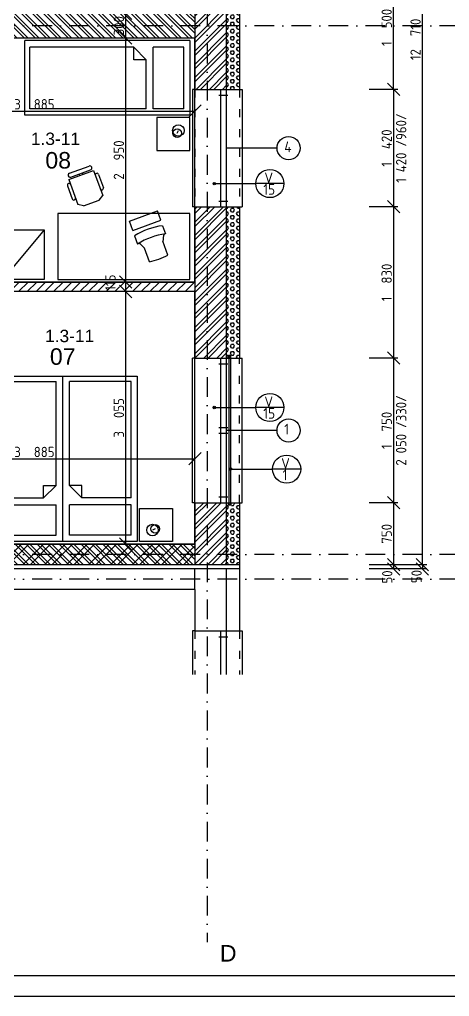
# Model space of a CAD drawing. Extents: x 4511820 to 5180432, y -1526536 to -944957.
# Drawn here: x 5107110 to 5112313, y -1317557 to -1305740 of the extents above; entities that cross this region are included whole.
import ezdxf

# ---------------------------------------------------------------- set-up
doc = ezdxf.new("R2010")
doc.units = 0
doc.header["$MEASUREMENT"] = 0
doc.linetypes.add('ACAD_ISO03W100', pattern=[30, 12, -18])
doc.linetypes.add('BODKOCIARKOVANA_3', pattern=[5.6, 3, -1.3, 0, -1.3])
doc.layers.get('0').update_dxf_attribs({"linetype": 'CONTINUOUS'})
doc.layers.get('Defpoints').update_dxf_attribs({"color": 61, "linetype": 'CONTINUOUS'})
for name, color, linetype in [('KÓTY', 4, 'CONTINUOUS'), ('MÚRY', 1, 'CONTINUOUS'), ('OKNÁ', 143, 'CONTINUOUS'), ('osi', 253, 'CONTINUOUS'), ('Plochy', 41, 'CONTINUOUS'), ('POPIS', 7, 'CONTINUOUS'), ('TENKÁ', 7, 'CONTINUOUS'), ('ZARIADENIE', 47, 'CONTINUOUS'), ('ŠRAFY', 82, 'CONTINUOUS')]:
    doc.layers.add(name, color=color, linetype=linetype)
doc.styles.add('ARIAL', font='arial.ttf')
doc.styles.add('styl1', font='arial.ttf')
doc.styles.add('STYLE1', font='isocp.shx')
doc.dimstyles.new('STANDARD-50', dxfattribs={"dimtxt": 125, "dimasz": 150, "dimexe": 10, "dimexo": 200, "dimgap": 20, "dimtad": 1, "dimdsep": 46, "dimlunit": 6, "dimtxsty": 'STYLE1', "dimblk1": 'OBLIQUE', "dimblk2": 'OBLIQUE', "dimsah": 1, "dimcen": 2.5, "dimse1": 1, "dimse2": 1, "dimadec": 0, "dimazin": 0, "dimtfac": 1, "dimtmove": 1, "dimatfit": 3, "dimldrblk": 'OBLIQUE', "dimfxl": 1, "dimtolj": 1, "dimtzin": 0, "dimarcsym": 0})
pattern_1 = [(135, (115395, 30907.69), (-66.2912607, -66.2912607), []), (135, (115395, 30951.89), (-66.2912607, -66.2912607), [])]
pattern_2 = [(45, (115395, 30907.69), (-79.549513, 79.549513), []), (45, (115448.03, 30907.69), (-79.549513, 79.549513), [])]
pattern_3 = [(0, (9e-09, -175781), (0, 43.3012702), [25, -50]), (120, (9e-09, -175781), (-37.5, -21.6506351), [25, -50]), (60, (25, -175781), (-37.5, 21.6506351), [25, -50])]

# ---------------------------------------------------------------- blocks, each defined once
blk = doc.blocks.new('_OBLIQUE')
at = {"color": 0, "linetype": 'ByBlock'}
blk.add_line((-0.5, -0.5), (0.5, 0.5), dxfattribs=at)
blk = doc.blocks.new('*D24774')
at = {"layer": 'Defpoints', "color": 0}
for p in [(5109262, -1312335), (5109262, -1312385), (5111986, -1312385)]:
    blk.add_point(p, dxfattribs=at)
at = {"layer": 'KÓTY', "color": 0, "lineweight": -2}
blk.add_line((5111986, -1312335), (5111986, -1312385), dxfattribs=at)
at = {"layer": 'KÓTY', "color": 0, "linetype": 'ByBlock', "lineweight": -2, "xscale": 150, "yscale": 150, "zscale": 150}
for p, rotation in [((5111986, -1312335), 90), ((5111986, -1312385), 270)]:
    blk.add_blockref('_OBLIQUE', p, dxfattribs=dict(at, rotation=rotation))
at = {"layer": 'KÓTY', "color": 0, "insert": (5111915, -1312477), "char_height": 125, "attachment_point": 5, "rotation": 90, "style": 'STYLE1'}
blk.add_mtext('\\A1;50', dxfattribs=at)
blk = doc.blocks.new('*D24775')
at = {"layer": 'Defpoints', "color": 0}
for p in [(5111986, -1299625), (5112270, -1299625), (5109260, -1312335)]:
    blk.add_point(p, dxfattribs=at)
at = {"layer": 'KÓTY', "color": 0, "lineweight": -2}
blk.add_line((5111986, -1312335), (5111986, -1299625), dxfattribs=at)
at = {"layer": 'KÓTY', "color": 0, "linetype": 'ByBlock', "lineweight": -2, "xscale": 150, "yscale": 150, "zscale": 150}
for p, rotation in [((5111986, -1299625), 90), ((5111986, -1312335), 270)]:
    blk.add_blockref('_OBLIQUE', p, dxfattribs=dict(at, rotation=rotation))
at = {"layer": 'KÓTY', "color": 0, "insert": (5111903, -1305980), "char_height": 125, "attachment_point": 5, "rotation": 90, "style": 'STYLE1'}
blk.add_mtext('\\A1;12ﾠ710', dxfattribs=at)
blk = doc.blocks.new('*D24776')
at = {"layer": 'Defpoints', "color": 0}
for p in [(5109612, -1306585), (5109612, -1308005), (5111636, -1308005)]:
    blk.add_point(p, dxfattribs=at)
at = {"layer": 'KÓTY', "color": 0, "lineweight": -2}
blk.add_line((5111636, -1306585), (5111636, -1308005), dxfattribs=at)
at = {"layer": 'KÓTY', "color": 0, "linetype": 'ByBlock', "lineweight": -2, "xscale": 150, "yscale": 150, "zscale": 150}
for p, rotation in [((5111636, -1306585), 90), ((5111636, -1308005), 270)]:
    blk.add_blockref('_OBLIQUE', p, dxfattribs=dict(at, rotation=rotation))
at = {"layer": 'KÓTY', "color": 0, "insert": (5111553, -1307295), "char_height": 125, "attachment_point": 5, "rotation": 90, "style": 'STYLE1'}
blk.add_mtext('\\A1;1ﾠ420', dxfattribs=at)
blk = doc.blocks.new('*D24777')
at = {"layer": 'Defpoints', "color": 0}
for p in [(5109612, -1309835), (5109612, -1311585), (5111636, -1311585)]:
    blk.add_point(p, dxfattribs=at)
at = {"layer": 'KÓTY', "color": 0, "lineweight": -2}
blk.add_line((5111636, -1309835), (5111636, -1311585), dxfattribs=at)
at = {"layer": 'KÓTY', "color": 0, "linetype": 'ByBlock', "lineweight": -2, "xscale": 150, "yscale": 150, "zscale": 150}
for p, rotation in [((5111636, -1309835), 90), ((5111636, -1311585), 270)]:
    blk.add_blockref('_OBLIQUE', p, dxfattribs=dict(at, rotation=rotation))
at = {"layer": 'KÓTY', "color": 0, "insert": (5111553, -1310710), "char_height": 125, "attachment_point": 5, "rotation": 90, "style": 'STYLE1'}
blk.add_mtext('\\A1;1ﾠ750', dxfattribs=at)
blk = doc.blocks.new('*D24778')
at = {"layer": 'Defpoints', "color": 0}
for p in [(5109612, -1311585), (5109612, -1312335), (5111636, -1312335)]:
    blk.add_point(p, dxfattribs=at)
at = {"layer": 'KÓTY', "color": 0, "lineweight": -2}
blk.add_line((5111636, -1311585), (5111636, -1312335), dxfattribs=at)
at = {"layer": 'KÓTY', "color": 0, "linetype": 'ByBlock', "lineweight": -2, "xscale": 150, "yscale": 150, "zscale": 150}
for p, rotation in [((5111636, -1311585), 90), ((5111636, -1312335), 270)]:
    blk.add_blockref('_OBLIQUE', p, dxfattribs=dict(at, rotation=rotation))
at = {"layer": 'KÓTY', "color": 0, "insert": (5111553, -1311960), "char_height": 125, "attachment_point": 5, "rotation": 90, "style": 'STYLE1'}
blk.add_mtext('\\A1;750', dxfattribs=at)
blk = doc.blocks.new('*D24779')
at = {"layer": 'Defpoints', "color": 0}
for p in [(5109612, -1312335), (5109612, -1312385), (5111636, -1312385)]:
    blk.add_point(p, dxfattribs=at)
at = {"layer": 'KÓTY', "color": 0, "lineweight": -2}
blk.add_line((5111636, -1312335), (5111636, -1312385), dxfattribs=at)
at = {"layer": 'KÓTY', "color": 0, "linetype": 'ByBlock', "lineweight": -2, "xscale": 150, "yscale": 150, "zscale": 150}
for p, rotation in [((5111636, -1312335), 90), ((5111636, -1312385), 270)]:
    blk.add_blockref('_OBLIQUE', p, dxfattribs=dict(at, rotation=rotation))
at = {"layer": 'KÓTY', "color": 0, "insert": (5111560, -1312483), "char_height": 125, "attachment_point": 5, "rotation": 90, "style": 'STYLE1'}
blk.add_mtext('\\A1;50', dxfattribs=at)
blk = doc.blocks.new('*D24780')
at = {"layer": 'Defpoints', "color": 0}
for p in [(5109612, -1308005), (5109612, -1309835), (5111636, -1309835)]:
    blk.add_point(p, dxfattribs=at)
at = {"layer": 'KÓTY', "color": 0, "lineweight": -2}
blk.add_line((5111636, -1308005), (5111636, -1309835), dxfattribs=at)
at = {"layer": 'KÓTY', "color": 0, "linetype": 'ByBlock', "lineweight": -2, "xscale": 150, "yscale": 150, "zscale": 150}
for p, rotation in [((5111636, -1308005), 90), ((5111636, -1309835), 270)]:
    blk.add_blockref('_OBLIQUE', p, dxfattribs=dict(at, rotation=rotation))
at = {"layer": 'KÓTY', "color": 0, "insert": (5111553, -1308920), "char_height": 125, "attachment_point": 5, "rotation": 90, "style": 'STYLE1'}
blk.add_mtext('\\A1;1ﾠ830', dxfattribs=at)
blk = doc.blocks.new('*D24781')
at = {"layer": 'Defpoints', "color": 0}
for p in [(5109232, -1305085), (5111636, -1305085), (5109232, -1306585)]:
    blk.add_point(p, dxfattribs=at)
at = {"layer": 'KÓTY', "color": 0, "lineweight": -2}
blk.add_line((5111636, -1306585), (5111636, -1305085), dxfattribs=at)
at = {"layer": 'KÓTY', "color": 0, "linetype": 'ByBlock', "lineweight": -2, "xscale": 150, "yscale": 150, "zscale": 150}
for p, rotation in [((5111636, -1305085), 90), ((5111636, -1306585), 270)]:
    blk.add_blockref('_OBLIQUE', p, dxfattribs=dict(at, rotation=rotation))
at = {"layer": 'KÓTY', "color": 0, "insert": (5111553, -1305835), "char_height": 125, "attachment_point": 5, "rotation": 90, "style": 'STYLE1'}
blk.add_mtext('\\A1;1ﾠ500', dxfattribs=at)
blk = doc.blocks.new('DVOJPOSTEL')
at = {"layer": 'ZARIADENIE', "ltscale": 0.25}
for p, q in [((4444359, -1314665), (4444359, -1312665)), ((4444359, -1312665), (4446159, -1312665)), ((4445259, -1312665), (4445259, -1314665)), ((4446159, -1312665), (4446159, -1314665)), ((4444140, -1312821), (4444172, -1312805)), ((4446378, -1312821), (4446346, -1312805)), ((4446159, -1314665), (4444359, -1314665))]:
    blk.add_line(p, q, dxfattribs=at)
at = {"layer": 'ZARIADENIE', "color": 76, "ltscale": 0.25}
for p, q in [((4444432, -1312742), (4445178, -1312742)), ((4444432, -1312742), (4444432, -1313111)), ((4445178, -1312742), (4445178, -1313111)), ((4446086, -1312742), (4445340, -1312742)), ((4445340, -1312742), (4445340, -1313111)), ((4446086, -1312742), (4446086, -1313111)), ((4444432, -1313111), (4445178, -1313111)), ((4446086, -1313111), (4445340, -1313111)), ((4444432, -1313194), (4444432, -1314604)), ((4444432, -1313194), (4445028, -1313194)), ((4445028, -1313194), (4445178, -1313344)), ((4445028, -1313194), (4445028, -1313344)), ((4445490, -1313194), (4445340, -1313344)), ((4446086, -1313194), (4445490, -1313194)), ((4445490, -1313194), (4445490, -1313344)), ((4446086, -1313194), (4446086, -1314604)), ((4445028, -1313344), (4445178, -1313344)), ((4445178, -1313344), (4445178, -1314604)), ((4445340, -1313344), (4445340, -1314604)), ((4445490, -1313344), (4445340, -1313344)), ((4444432, -1314604), (4445178, -1314604)), ((4446086, -1314604), (4445340, -1314604))]:
    blk.add_line(p, q, dxfattribs=at)
at = {"layer": 'ZARIADENIE'}
for points in [[(4444329, -1313065), (4443929, -1313065), (4443929, -1312665), (4444329, -1312665)], [(4446189, -1313065), (4446589, -1313065), (4446589, -1312665), (4446189, -1312665)]]:
    blk.add_lwpolyline(points, close=True, dxfattribs=at)
at = {"layer": 'ZARIADENIE', "ltscale": 0.25}
for centre, radius in [((4444140, -1312821), 51.9), ((4444172, -1312805), 69.7), ((4446346, -1312805), 69.7), ((4446378, -1312821), 51.9)]:
    blk.add_circle(centre, radius, dxfattribs=at)
blk = doc.blocks.new('JEDNOPOSTEL')
at = {"layer": 'ZARIADENIE', "ltscale": 0.25}
for p, q in [((4449069, -1322230), (4447069, -1322230)), ((4447069, -1323130), (4447069, -1322230)), ((4449069, -1322230), (4449069, -1323130)), ((4449069, -1323130), (4447069, -1323130)), ((4448913, -1323350), (4448929, -1323317))]:
    blk.add_line(p, q, dxfattribs=at)
at = {"layer": 'ZARIADENIE', "color": 76, "ltscale": 0.25}
for p, q in [((4448391, -1322311), (4447131, -1322311)), ((4447131, -1323057), (4447131, -1322311)), ((4448541, -1322461), (4448391, -1322311)), ((4448391, -1322461), (4448391, -1322311)), ((4448993, -1322311), (4448623, -1322311)), ((4448623, -1323057), (4448623, -1322311)), ((4448993, -1323057), (4448993, -1322311)), ((4448541, -1322461), (4448391, -1322461)), ((4448541, -1323057), (4448541, -1322461)), ((4448541, -1323057), (4447131, -1323057)), ((4448993, -1323057), (4448623, -1323057))]:
    blk.add_line(p, q, dxfattribs=at)
at = {"layer": 'ZARIADENIE'}
blk.add_lwpolyline([(4448669, -1323160), (4448669, -1323560), (4449069, -1323560), (4449069, -1323160)], close=True, dxfattribs=at)
at = {"layer": 'ZARIADENIE', "ltscale": 0.25}
for centre, radius in [((4448929, -1323317), 69.7), ((4448913, -1323350), 51.9)]:
    blk.add_circle(centre, radius, dxfattribs=at)
blk = doc.blocks.new('SKRINA')
at = {"layer": 'ZARIADENIE'}
for p, q in [((4449069, -1324645), (4448469, -1324145)), ((4448469, -1325145), (4449069, -1324645))]:
    blk.add_line(p, q, dxfattribs=at)
blk.add_lwpolyline([(4448469, -1324145), (4448469, -1325145), (4449069, -1325145), (4449069, -1324145)], close=True, dxfattribs=at)
blk = doc.blocks.new('*D24887')
at = {"layer": 'Defpoints', "color": 0}
for p in [(5105347, -1311058), (5109232, -1311053), (5109232, -1311058)]:
    blk.add_point(p, dxfattribs=at)
at = {"layer": 'KÓTY', "color": 0, "lineweight": -2}
blk.add_line((5105347, -1311053), (5109232, -1311053), dxfattribs=at)
at = {"layer": 'KÓTY', "color": 0, "linetype": 'ByBlock', "lineweight": -2, "xscale": 150, "yscale": 150, "zscale": 150, "rotation": 180}
blk.add_blockref('_OBLIQUE', (5105347, -1311053), dxfattribs=at)
at = {"layer": 'KÓTY', "color": 0, "linetype": 'ByBlock', "lineweight": -2, "xscale": 150, "yscale": 150, "zscale": 150}
blk.add_blockref('_OBLIQUE', (5109232, -1311053), dxfattribs=at)
at = {"layer": 'KÓTY', "color": 0, "insert": (5107290, -1310971), "char_height": 125, "attachment_point": 5, "style": 'STYLE1'}
blk.add_mtext('\\A1;3ﾠ885', dxfattribs=at)
blk = doc.blocks.new('*D24888')
at = {"layer": 'Defpoints', "color": 0}
for p in [(5108395, -1309030), (5108395, -1309030), (5108395, -1312085)]:
    blk.add_point(p, dxfattribs=at)
at = {"layer": 'KÓTY', "color": 0, "lineweight": -2}
blk.add_line((5108395, -1312085), (5108395, -1309030), dxfattribs=at)
at = {"layer": 'KÓTY', "color": 0, "linetype": 'ByBlock', "lineweight": -2, "xscale": 150, "yscale": 150, "zscale": 150}
for p, rotation in [((5108395, -1309030), 90), ((5108395, -1312085), 270)]:
    blk.add_blockref('_OBLIQUE', p, dxfattribs=dict(at, rotation=rotation))
at = {"layer": 'KÓTY', "color": 0, "insert": (5108312, -1310558), "char_height": 125, "attachment_point": 5, "rotation": 90, "style": 'STYLE1'}
blk.add_mtext('\\A1;3ﾠ055', dxfattribs=at)
blk = doc.blocks.new('*D24889')
at = {"layer": 'Defpoints', "color": 0}
for p in [(5108395, -1308915), (5108395, -1308915), (5108395, -1309030)]:
    blk.add_point(p, dxfattribs=at)
at = {"layer": 'KÓTY', "color": 0, "lineweight": -2}
blk.add_line((5108395, -1309030), (5108395, -1308915), dxfattribs=at)
at = {"layer": 'KÓTY', "color": 0, "linetype": 'ByBlock', "lineweight": -2, "xscale": 150, "yscale": 150, "zscale": 150}
for p, rotation in [((5108395, -1308915), 90), ((5108395, -1309030), 270)]:
    blk.add_blockref('_OBLIQUE', p, dxfattribs=dict(at, rotation=rotation))
at = {"layer": 'KÓTY', "color": 0, "insert": (5108210, -1308922), "char_height": 125, "attachment_point": 5, "rotation": 90, "style": 'STYLE1'}
blk.add_mtext('\\A1;115', dxfattribs=at)
blk = doc.blocks.new('*D24890')
at = {"layer": 'Defpoints', "color": 0}
for p in [(5108395, -1305965), (5108395, -1305965), (5108395, -1308915)]:
    blk.add_point(p, dxfattribs=at)
at = {"layer": 'KÓTY', "color": 0, "lineweight": -2}
blk.add_line((5108395, -1308915), (5108395, -1305965), dxfattribs=at)
at = {"layer": 'KÓTY', "color": 0, "linetype": 'ByBlock', "lineweight": -2, "xscale": 150, "yscale": 150, "zscale": 150}
for p, rotation in [((5108395, -1305965), 90), ((5108395, -1308915), 270)]:
    blk.add_blockref('_OBLIQUE', p, dxfattribs=dict(at, rotation=rotation))
at = {"layer": 'KÓTY', "color": 0, "insert": (5108312, -1307440), "char_height": 125, "attachment_point": 5, "rotation": 90, "style": 'STYLE1'}
blk.add_mtext('\\A1;2ﾠ950', dxfattribs=at)
blk = doc.blocks.new('*D24891')
at = {"layer": 'Defpoints', "color": 0}
for p in [(5108395, -1305665), (5108395, -1305665), (5108395, -1305965)]:
    blk.add_point(p, dxfattribs=at)
at = {"layer": 'KÓTY', "color": 0, "lineweight": -2}
blk.add_line((5108395, -1305965), (5108395, -1305665), dxfattribs=at)
at = {"layer": 'KÓTY', "color": 0, "linetype": 'ByBlock', "lineweight": -2, "xscale": 150, "yscale": 150, "zscale": 150}
for p, rotation in [((5108395, -1305665), 90), ((5108395, -1305965), 270)]:
    blk.add_blockref('_OBLIQUE', p, dxfattribs=dict(at, rotation=rotation))
at = {"layer": 'KÓTY', "color": 0, "insert": (5108313, -1305815), "char_height": 125, "attachment_point": 5, "rotation": 90, "style": 'STYLE1'}
blk.add_mtext('\\A1;300', dxfattribs=at)
blk = doc.blocks.new('*D24924')
at = {"layer": 'Defpoints', "color": 0}
for p in [(5105347, -1306852), (5109232, -1306848), (5109232, -1306852)]:
    blk.add_point(p, dxfattribs=at)
at = {"layer": 'KÓTY', "color": 0, "lineweight": -2}
blk.add_line((5105347, -1306848), (5109232, -1306848), dxfattribs=at)
at = {"layer": 'KÓTY', "color": 0, "linetype": 'ByBlock', "lineweight": -2, "xscale": 150, "yscale": 150, "zscale": 150, "rotation": 180}
blk.add_blockref('_OBLIQUE', (5105347, -1306848), dxfattribs=at)
at = {"layer": 'KÓTY', "color": 0, "linetype": 'ByBlock', "lineweight": -2, "xscale": 150, "yscale": 150, "zscale": 150}
blk.add_blockref('_OBLIQUE', (5109232, -1306848), dxfattribs=at)
at = {"layer": 'KÓTY', "color": 0, "insert": (5107290, -1306765), "char_height": 125, "attachment_point": 5, "style": 'STYLE1'}
blk.add_mtext('\\A1;3ﾠ885', dxfattribs=at)

msp = doc.modelspace()

# ---------------------------------------------------------------- hatches: boundary and pattern name
at = {"layer": 'TENKÁ'}
h = msp.add_hatch(color=256, dxfattribs=at)
h.dxf.hatch_style = 1
h.paths.add_polyline_path([(5109481.827, -1307724.457, 2.414213562), (5109466.827, -1307739.457, 0.414213562)])
h = msp.add_hatch(color=256, dxfattribs=at)
h.dxf.hatch_style = 1
h.paths.add_polyline_path([(5109642.5, -1309835.191), (5109642.5, -1309810.191), (5109662.5, -1309810.191), (5109662.5, -1309835.191), (5109667.5, -1309835.191), (5109667.5, -1309805.191), (5109637.5, -1309805.191), (5109637.5, -1309835.191)])
h = msp.add_hatch(color=256, dxfattribs=at)
h.dxf.hatch_style = 1
h.paths.add_polyline_path([(5109481.827, -1310432.766, 2.414213563), (5109466.827, -1310447.766, 0.414213562)])
h = msp.add_hatch(color=256, dxfattribs=at)
h.dxf.hatch_style = 1
h.paths.add_polyline_path([(5109677.5, -1311178.191, 2.414213563), (5109662.5, -1311193.191, 0.414213562)])
h = msp.add_hatch(color=256, dxfattribs=at)
h.dxf.hatch_style = 1
h.paths.add_polyline_path([(5109642.5, -1311585.191), (5109642.5, -1311610.191), (5109662.5, -1311610.191), (5109662.5, -1311585.191), (5109667.5, -1311585.191), (5109667.5, -1311615.191), (5109637.5, -1311615.191), (5109637.5, -1311585.191)])
at = {"layer": 'ŠRAFY'}
h = msp.add_hatch(dxfattribs=at)
h.set_pattern_fill('ANSI32', color=256, scale=300)
h.set_pattern_definition(pattern_2)
h.paths.add_polyline_path([(5109612.5, -1305085.191), (5109542.5, -1305085.191), (5109232.5, -1305085.191), (5109232.5, -1305665.191), (5109232.5, -1305965.191), (5109232.5, -1306585.191), (5109542.5, -1306585.191), (5109612.5, -1306585.191)])
h = msp.add_hatch(dxfattribs=at)
h.set_pattern_fill('HEX', color=256, scale=200)
h.set_pattern_definition(pattern_3)
h.paths.add_polyline_path([(5109612.5, -1306585.191), (5109772.5, -1306585.191), (5109772.5, -1305085.191), (5109612.5, -1305085.191)])
h = msp.add_hatch(dxfattribs=at)
h.set_pattern_fill('ANSI32', color=256, scale=250, angle=90)
h.set_pattern_definition(pattern_1)
h.paths.add_polyline_path([(5105347.5, -1305965.191), (5109232.5, -1305965.191), (5109232.5, -1305665.191), (5105347.5, -1305665.191), (5105232.5, -1305665.191), (5105232.5, -1305965.191)])
h = msp.add_hatch(dxfattribs=at)
h.set_pattern_fill('ANSI32', color=256, scale=300)
h.set_pattern_definition(pattern_2)
h.paths.add_polyline_path([(5109612.5, -1308005.191), (5109542.5, -1308005.191), (5109232.5, -1308005.191), (5109232.5, -1308915.191), (5109232.5, -1309030.191), (5109232.5, -1309835.191), (5109542.5, -1309835.191), (5109612.5, -1309835.191)])
h = msp.add_hatch(dxfattribs=at)
h.set_pattern_fill('HEX', color=256, scale=200)
h.set_pattern_definition(pattern_3)
h.paths.add_polyline_path([(5109612.5, -1308005.191), (5109612.5, -1309835.191), (5109772.5, -1309835.191), (5109772.5, -1308005.191)])
at = {"layer": 'ŠRAFY', "ltscale": 0.25}
h = msp.add_hatch(dxfattribs=at)
h.set_pattern_fill('ANSI31', color=256, scale=600, style=0)
h.set_pattern_definition([(45, (515270.5, 128041), (-53.0330086, 53.0330086), [])])
h.paths.add_polyline_path([(5109232.5, -1309030.191), (5109232.5, -1308915.191), (5105347.5, -1308915.191), (5105347.5, -1308115.191), (5105232.5, -1308115.191), (5105232.5, -1309115.191), (5105347.5, -1309115.191), (5105347.5, -1309030.191)])
at = {"layer": 'ŠRAFY'}
h = msp.add_hatch(dxfattribs=at)
h.set_pattern_fill('ANSI32', color=256, scale=300)
h.set_pattern_definition(pattern_2)
h.paths.add_polyline_path([(5109612.5, -1312335.191), (5109612.5, -1311585.191), (5109232.5, -1311585.191), (5109232.5, -1312085.191), (5109232.5, -1312335.191)])
h = msp.add_hatch(dxfattribs=at)
h.set_pattern_fill('HEX', color=256, scale=200)
h.set_pattern_definition(pattern_3)
h.paths.add_polyline_path([(5109772.5, -1312335.191), (5109772.5, -1311585.191), (5109612.5, -1311585.191), (5109612.5, -1312335.191)])
h = msp.add_hatch(dxfattribs=at)
h.set_pattern_fill('ANSI32', color=256, scale=500)
h.set_pattern_definition([(45, (515810.9, -131825.15), (-132.5825215, 132.5825215), []), (45, (515899.28, -131825.15), (-132.5825215, 132.5825215), [])])
h.paths.add_polyline_path([(5109232.5, -1312335.191), (5109232.5, -1312085.191), (5105347.5, -1312085.191), (5105232.5, -1312085.191), (5104347.5, -1312085.191), (5104232.5, -1312085.191), (5102372.5, -1312085.191), (5102232.5, -1312085.191), (5096312.5, -1312085.191), (5096312.5, -1312335.191)])
h = msp.add_hatch(dxfattribs=at)
h.set_pattern_fill('ANSI32', color=256, scale=250, angle=90)
h.set_pattern_definition(pattern_1)
h.paths.add_polyline_path([(5109232.5, -1312335.191), (5109232.5, -1312085.191), (5105347.5, -1312085.191), (5105232.5, -1312085.191), (5104347.5, -1312085.191), (5104232.5, -1312085.191), (5102372.5, -1312085.191), (5102232.5, -1312085.191), (5096312.5, -1312085.191), (5096312.5, -1312335.191)])

# ---------------------------------------------------------------- linework, layer by layer
at = {"layer": 'KÓTY', "ltscale": 25}
for p, q in [((5111689.403, -1306585.191), (5111339.403, -1306585.191)), ((5111689.403, -1308005.191), (5111339.403, -1308005.191)), ((5111689.403, -1309835.191), (5111339.403, -1309835.191)), ((5111689.403, -1311585.191), (5111339.403, -1311585.191)), ((5111689.403, -1312335.191), (5111339.403, -1312335.191)), ((5112039.403, -1312335.191), (5111689.403, -1312335.191)), ((5111689.403, -1312385.191), (5111339.403, -1312385.191)), ((5112039.403, -1312385.191), (5111689.403, -1312385.191))]:
    msp.add_line(p, q, dxfattribs=at)
at = {"layer": 'MÚRY'}
for p, q in [((5109772.5, -1305045.191), (5109772.5, -1306585.191)), ((5109232.5, -1305965.191), (5105347.5, -1305965.191)), ((5109232.5, -1305965.191), (5109232.5, -1306585.191)), ((5109232.5, -1306585.191), (5109772.5, -1306585.191)), ((5109232.5, -1308005.191), (5109232.5, -1308915.191)), ((5109232.5, -1308005.191), (5109772.5, -1308005.191)), ((5109772.5, -1308005.191), (5109772.5, -1309835.191)), ((5109232.5, -1308915.191), (5105347.5, -1308915.191)), ((5109232.5, -1309030.191), (5105347.5, -1309030.191)), ((5109232.5, -1309030.191), (5109232.5, -1309835.191)), ((5109232.5, -1309835.191), (5109772.5, -1309835.191)), ((5109232.5, -1311585.191), (5109232.5, -1312085.191)), ((5109232.5, -1311585.191), (5109772.5, -1311585.191)), ((5109772.5, -1311585.191), (5109772.5, -1313150.191)), ((5109232.5, -1312085.191), (5105347.5, -1312085.191)), ((5109232.5, -1312635.191), (5104352.5, -1312635.191)), ((5109232.5, -1312635.191), (5109232.5, -1313150.191)), ((5109232.5, -1313135.191), (5109772.5, -1313135.191))]:
    msp.add_line(p, q, dxfattribs=at)
at = {"layer": 'OKNÁ', "ltscale": 0.25}
for p, q in [((5109522.5, -1306655.191), (5109632.5, -1306655.191)), ((5109522.5, -1306655.191), (5109632.5, -1306655.191)), ((5109542.5, -1306585.191), (5109542.5, -1308005.191)), ((5109612.5, -1306585.191), (5109612.5, -1308005.191)), ((5110226.354, -1307295.191), (5109612.5, -1307295.191)), ((5109522.5, -1307935.191), (5109632.5, -1307935.191)), ((5109522.5, -1307935.191), (5109632.5, -1307935.191)), ((5109542.5, -1309835.191), (5109542.5, -1311585.191)), ((5109612.5, -1309835.191), (5109612.5, -1311585.191)), ((5109642.5, -1309835.191), (5109642.5, -1311585.191)), ((5109642.5, -1309835.191), (5109642.5, -1311585.191)), ((5109662.5, -1309835.191), (5109662.5, -1311585.191)), ((5109522.5, -1309905.191), (5109632.5, -1309905.191)), ((5109522.5, -1309905.191), (5109632.5, -1309905.191)), ((5109522.5, -1310675.191), (5109632.5, -1310675.191)), ((5109522.5, -1310675.191), (5109632.5, -1310675.191)), ((5109522.5, -1310745.191), (5109632.5, -1310745.191)), ((5109522.5, -1310745.191), (5109632.5, -1310745.191)), ((5110226.354, -1310710.191), (5109612.5, -1310710.191)), ((5109522.5, -1311515.191), (5109632.5, -1311515.191)), ((5109522.5, -1311515.191), (5109632.5, -1311515.191)), ((5109542.5, -1313135.191), (5109542.5, -1313661.191)), ((5109612.5, -1313135.191), (5109612.5, -1313661.191)), ((5109522.5, -1313205.191), (5109632.5, -1313205.191)), ((5109522.5, -1313205.191), (5109632.5, -1313205.191))]:
    msp.add_line(p, q, dxfattribs=at)
for centre in [(5110366.354, -1307295.191), (5110366.354, -1310710.191)]:
    msp.add_circle(centre, 140, dxfattribs=at)
at = {"layer": 'osi', "linetype": 'BODKOCIARKOVANA_3', "ltscale": 80}
for p, q in [((5109382.5, -1284972.097), (5109382.5, -1316900)), ((5157242.5, -1305815.191), (5093572.5, -1305815.191)), ((5157242.5, -1312210.191), (5093572.5, -1312210.191)), ((5157242.5, -1312510.191), (5093572.5, -1312510.191))]:
    msp.add_line(p, q, dxfattribs=at)
at = {"layer": 'Plochy'}
for points in [[(5109232.5, -1305965.191), (5105347.5, -1305965.191), (5105347.5, -1308915.191), (5109232.5, -1308915.191)], [(5109232.5, -1309030.191), (5105347.5, -1309030.191), (5105347.5, -1312085.191), (5109232.5, -1312085.191)]]:
    msp.add_lwpolyline(points, close=True, dxfattribs=at)
at = {"layer": 'TENKÁ'}
for p, q in [((5109612.5, -1305045.191), (5109612.5, -1306585.191)), ((5109232.5, -1305665.191), (5109232.5, -1305965.191)), ((5109612.5, -1308005.191), (5109612.5, -1309835.191)), ((5109232.5, -1308915.191), (5109232.5, -1309030.191)), ((5109667.5, -1309805.191), (5109637.5, -1309805.191)), ((5109637.5, -1309805.191), (5109637.5, -1309835.191)), ((5109642.5, -1309835.191), (5109642.5, -1309805.191)), ((5109662.5, -1309810.191), (5109642.5, -1309810.191)), ((5109642.5, -1309810.191), (5109642.5, -1309835.191)), ((5109662.5, -1309835.191), (5109662.5, -1309810.191)), ((5109667.5, -1309835.191), (5109667.5, -1309805.191)), ((5109612.5, -1311585.191), (5109612.5, -1312335.191)), ((5109637.5, -1311615.191), (5109637.5, -1311585.191)), ((5109667.5, -1311615.191), (5109637.5, -1311615.191)), ((5109642.5, -1311585.191), (5109642.5, -1311615.191)), ((5109642.5, -1311610.191), (5109642.5, -1311585.191)), ((5109662.5, -1311610.191), (5109642.5, -1311610.191)), ((5109662.5, -1311585.191), (5109662.5, -1311610.191)), ((5109667.5, -1311585.191), (5109667.5, -1311615.191)), ((5109232.5, -1312085.191), (5109232.5, -1312335.191)), ((5109772.5, -1312335.191), (5094372.5, -1312335.191)), ((5109772.5, -1312385.191), (5094372.5, -1312385.191)), ((5109232.5, -1312635.191), (5109232.5, -1312385.191)), ((5109612.5, -1312385.191), (5109612.5, -1313150.191))]:
    msp.add_line(p, q, dxfattribs=at)
at = {"layer": 'TENKÁ', "ltscale": 0.25}
for p, q in [((5109202.5, -1306585.191), (5109202.5, -1308005.191)), ((5109232.5, -1306585.191), (5109202.5, -1306585.191)), ((5109772.5, -1306585.191), (5109802.5, -1306585.191)), ((5109802.5, -1306585.191), (5109802.5, -1308005.191)), ((5109466.827, -1307724.457), (5109969.229, -1307724.457)), ((5110309.229, -1307724.457), (5109969.229, -1307724.457)), ((5109232.5, -1308005.191), (5109202.5, -1308005.191)), ((5109772.5, -1308005.191), (5109802.5, -1308005.191)), ((5109202.5, -1311585.191), (5109202.5, -1309835.191)), ((5109232.5, -1309835.191), (5109202.5, -1309835.191)), ((5109772.5, -1309835.191), (5109802.5, -1309835.191)), ((5109802.5, -1311585.191), (5109802.5, -1309835.191)), ((5109466.827, -1310432.766), (5109969.229, -1310432.766)), ((5110309.229, -1310432.766), (5109969.229, -1310432.766)), ((5109662.5, -1311178.191), (5110172.336, -1311178.191)), ((5110512.336, -1311178.191), (5110172.336, -1311178.191)), ((5109232.5, -1311585.191), (5109202.5, -1311585.191)), ((5109772.5, -1311585.191), (5109802.5, -1311585.191)), ((5109202.5, -1313135.191), (5109202.5, -1313661.191)), ((5109232.5, -1313135.191), (5109202.5, -1313135.191)), ((5109772.5, -1313135.191), (5109802.5, -1313135.191)), ((5109802.5, -1313135.191), (5109802.5, -1313661.191))]:
    msp.add_line(p, q, dxfattribs=at)
at = {"layer": 'TENKÁ', "linetype": 'ACAD_ISO03W100', "ltscale": 8}
for p, q in [((5109232.5, -1306585.191), (5109232.5, -1308005.191)), ((5109772.5, -1306585.191), (5109772.5, -1308005.191)), ((5109232.5, -1311585.191), (5109232.5, -1309835.191)), ((5109772.5, -1311585.191), (5109772.5, -1309835.191)), ((5109232.5, -1313135.191), (5109232.5, -1313661.191)), ((5109772.5, -1313135.191), (5109772.5, -1313661.191))]:
    msp.add_line(p, q, dxfattribs=at)
at = {"layer": 'TENKÁ', "color": 7}
for p, q in [((5180182, -1317306.784), (5091391, -1317306.784)), ((5180432, -1317556.784), (5091141, -1317556.784))]:
    msp.add_line(p, q, dxfattribs=at)
at = {"layer": 'TENKÁ', "ltscale": 0.25}
for centre in [(5110139.229, -1307724.457), (5110139.229, -1310432.766), (5110342.336, -1311178.191)]:
    msp.add_circle(centre, 170, dxfattribs=at)
at = {"layer": 'TENKÁ'}
for centre in [(5109466.827, -1307724.457), (5109466.827, -1310432.766), (5109662.5, -1311178.191)]:
    msp.add_circle(centre, 15, dxfattribs=at)
at = {"layer": 'ZARIADENIE', "color": 33, "ltscale": 0.25}
for p, q in [((5107706.018, -1307676.313), (5108006.72, -1307566.867)), ((5107712.892, -1307599.319), (5107951.963, -1307512.304)), ((5107729.993, -1307646.303), (5107969.064, -1307559.289)), ((5107830.735, -1307609.636), (5107837.575, -1307628.43)), ((5107868.322, -1307595.956), (5107875.163, -1307614.749)), ((5108006.72, -1307566.867), (5108116.166, -1307867.568)), ((5108066.047, -1307612.914), (5108124.632, -1307773.874)), ((5107706.018, -1307676.313), (5107815.465, -1307977.015)), ((5107690.17, -1307749.722), (5107748.755, -1307910.682)), ((5107885.527, -1307994.081), (5107815.465, -1307977.015)), ((5107885.527, -1307994.081), (5108073.466, -1307925.677)), ((5108073.466, -1307925.677), (5108116.166, -1307867.568))]:
    msp.add_line(p, q, dxfattribs=at)
at = {"layer": 'ZARIADENIE', "color": 8, "ltscale": 0.25}
for p, q in [((5108439.842, -1308177.579), (5108778.131, -1308054.452)), ((5108819.174, -1308167.215), (5108778.131, -1308054.452)), ((5108480.884, -1308290.342), (5108439.842, -1308177.579)), ((5108480.884, -1308290.342), (5108819.174, -1308167.215)), ((5108841.242, -1308233.894), (5108877.081, -1308332.362)), ((5108502.952, -1308357.021), (5108538.792, -1308455.489)), ((5108906.606, -1308588.908), (5108846.086, -1308422.63)), ((5108681.08, -1308670.993), (5108620.559, -1308504.715))]:
    msp.add_line(p, q, dxfattribs=at)
at = {"layer": 'ZARIADENIE'}
msp.add_lwpolyline([(5107572.5, -1308885.191), (5109172.5, -1308885.191), (5109172.5, -1308085.191), (5107572.5, -1308085.191)], close=True, dxfattribs=at)
at = {"layer": 'ZARIADENIE', "color": 33, "ltscale": 0.25}
for centre, radius, start, end in [((5107721.442, -1307622.811), 25, 110, 290), ((5107960.514, -1307535.796), 25, 290, 110), ((5108047.253, -1307619.755), 20, 20, 200), ((5107708.964, -1307742.882), 20, 20, 200), ((5108105.838, -1307780.715), 20, 200, 20), ((5107767.548, -1307903.842), 20, 200, 20)]:
    msp.add_arc(centre, radius, start, end, dxfattribs=at)
at = {"layer": 'ZARIADENIE', "color": 8, "ltscale": 0.25}
for centre, radius, start, end in [((5108945.713, -1309047.211), 820, 97.3196165, 122.6803835), ((5108981.553, -1309145.68), 820, 97.3196165, 122.6803835), ((5108410.933, -1308675.165), 270.179, 39.1150371, 58.0280975), ((5109116.232, -1308418.457), 270.179, 161.9719024, 180.8849629), ((5108516.405, -1307867.698), 820, 281.5850319, 298.4149681)]:
    msp.add_arc(centre, radius, start, end, dxfattribs=at)

# ---------------------------------------------------------------- block references
at = {"layer": 'ZARIADENIE', "color": 2}
msp.add_blockref('JEDNOPOSTEL', (660103.5, 16235), dxfattribs=at)
at = {"layer": 'ZARIADENIE', "color": 2, "xscale": -1, "rotation": 89.99999999999991}
msp.add_blockref('SKRINA', (3782262.309, 3140183.809), dxfattribs=at)
at = {"layer": 'ZARIADENIE', "color": 2, "rotation": 180}
msp.add_blockref('DVOJPOSTEL', (9552891.5, -2624720.383), dxfattribs=at)

# ---------------------------------------------------------------- texts
at = {"layer": 'KÓTY', "char_height": 125, "attachment_point": 5, "rotation": 90, "style": 'STYLE1'}
for s, insert in [('\\A1;1 420 /960/', (5111728.457, -1307295.191)), ('\\A1;2 050 /330/', (5111728.457, -1310710.191))]:
    msp.add_mtext(s, dxfattribs=dict(at, insert=insert))
at = {"layer": 'POPIS', "lineweight": 40, "ltscale": 0.25, "style": 'ARIAL'}
for s, height, p in [('1.3-11', 150, (5107247.911, -1307257.579)), ('08', 200, (5107422.311, -1307542.77)), ('1.3-11', 150, (5107418.911, -1309642.579)), ('07', 200, (5107477.311, -1309916.77))]:
    msp.add_text(s, height=height, dxfattribs=at).set_placement(p)
at = {"layer": 'TENKÁ', "style": 'STYLE1'}
for s, p in [('4', (5110314.323, -1307345.191)), ('V', (5110073.199, -1307720.957)), ('15', (5110059.699, -1307859.594)), ('V', (5110073.199, -1310429.266)), ('15', (5110059.699, -1310567.902)), ('1', (5110314.323, -1310760.191)), ('V', (5110276.306, -1311174.691)), ('1', (5110292.806, -1311313.328))]:
    msp.add_text(s, height=130, dxfattribs=at).set_placement(p)
at = {"layer": 'TENKÁ', "ltscale": 0.25, "style": 'styl1'}
msp.add_text('D', height=200, dxfattribs=at).set_placement((5109534.554, -1317134.5))

# ---------------------------------------------------------------- dimensions: what is measured, and where the dimension line sits
at = {"layer": 'KÓTY'}
for base, p1, p2, picture, middle in [((5111986, -1299625.191), (5109260.5, -1312335.191), (5112270.5, -1299625.191), '*D24775', (5111903.457, -1305980.191)), ((5111636, -1305085.191), (5109232.5, -1306585.191), (5109232.5, -1305085.191), '*D24781', (5111553.457, -1305835.191)), ((5108395, -1305665.191), (5108395, -1305965.191), (5108395, -1305665.191), '*D24891', (5108312.5, -1305815.191)), ((5108395, -1305965.191), (5108395, -1308915.191), (5108395, -1305965.191), '*D24890', (5108312.457, -1307440.191)), ((5111636, -1308005.191), (5109612.5, -1306585.191), (5109612.5, -1308005.191), '*D24776', (5111553.457, -1307295.191)), ((5111636, -1309835.191), (5109612.5, -1308005.191), (5109612.5, -1309835.191), '*D24780', (5111553.457, -1308920.191)), ((5108395, -1308915.191), (5108395, -1309030.191), (5108395, -1308915.191), '*D24889', (5108210, -1308921.941)), ((5108395, -1309030.191), (5108395, -1312085.191), (5108395, -1309030.191), '*D24888', (5108312.457, -1310557.691)), ((5111636, -1311585.191), (5109612.5, -1309835.191), (5109612.5, -1311585.191), '*D24777', (5111553.457, -1310710.191)), ((5111636, -1312335.191), (5109612.5, -1311585.191), (5109612.5, -1312335.191), '*D24778', (5111553.5, -1311960.191))]:
    dim = msp.add_linear_dim(base=base, p1=p1, p2=p2, angle=90, dimstyle='STANDARD-50', dxfattribs=at)
    dim.commit()
    dim.dimension.update_dxf_attribs({"geometry": picture, "text_midpoint": middle})
for base, p1, p2, picture, middle in [((5109232.5, -1306848), (5105347.5, -1306852.191), (5109232.5, -1306852.191), '*D24924', (5107290, -1306765.457)), ((5109232.5, -1311053.5), (5105347.5, -1311057.691), (5109232.5, -1311057.691), '*D24887', (5107290, -1310970.957))]:
    dim = msp.add_linear_dim(base=base, p1=p1, p2=p2, dimstyle='STANDARD-50', dxfattribs=at)
    dim.commit()
    dim.dimension.update_dxf_attribs({"geometry": picture, "text_midpoint": middle})
for base, p1, p2, picture, middle in [((5111986, -1312385.191), (5109262.5, -1312335.191), (5109262.5, -1312385.191), '*D24774', (5111997.5, -1312477.5)), ((5111636, -1312385.191), (5109612.5, -1312335.191), (5109612.5, -1312385.191), '*D24779', (5111643, -1312483.5))]:
    dim = msp.add_linear_dim(base=base, p1=p1, p2=p2, angle=90, dimstyle='STANDARD-50', dxfattribs=at)
    dim.commit()
    dim.dimension.update_dxf_attribs({"geometry": picture, "text_midpoint": middle, "dimtype": 160})

doc.saveas('drawing.dxf')
